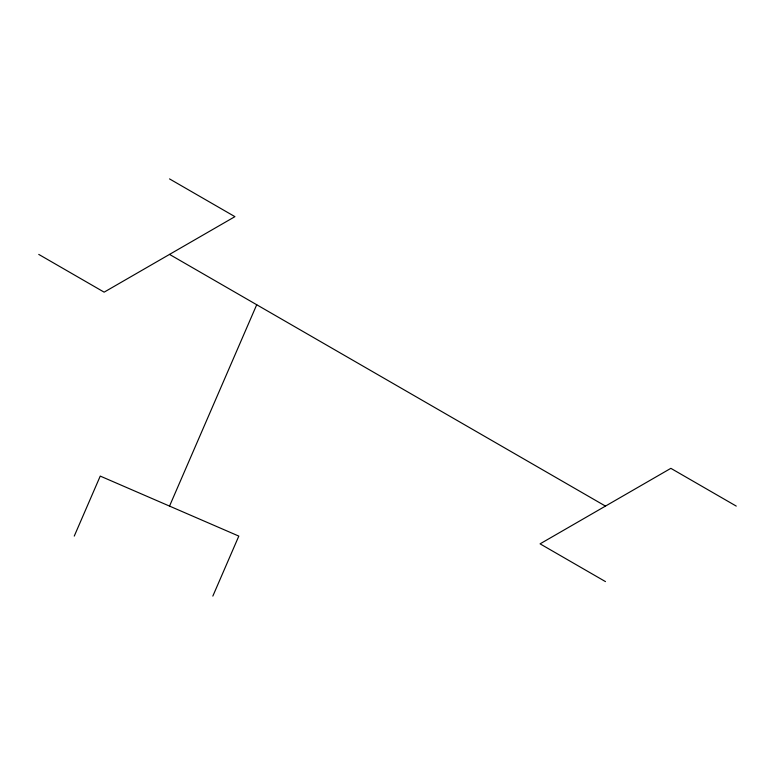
<?xml version="1.0" encoding="UTF-8"?>
<svg xmlns="http://www.w3.org/2000/svg" width="775" height="775" viewBox="0 0 775 775"><rect width="100%" height="100%" fill="white"/><g stroke="black" fill="none" stroke-linecap="round" stroke-linejoin="round"><path stroke-width="1.16" d="M74.255 536.097L100.246 476.092L238.816 536.097L212.834 596.101M169.531 506.094L256.719 304.74M169.531 178.899L234.922 216.651L104.141 292.156L38.75 254.403M736.25 506.094L670.859 468.342L540.078 543.847L605.469 581.599M169.531 254.403L605.469 506.094"/></g></svg>
